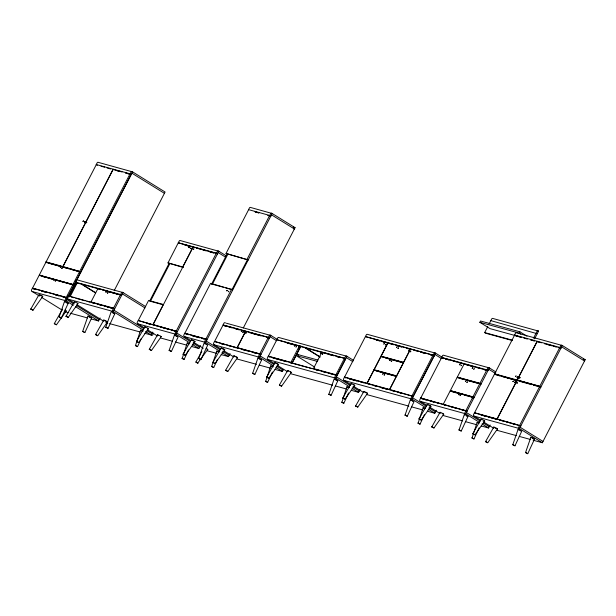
<?xml version="1.0" encoding="UTF-8"?>
<svg xmlns="http://www.w3.org/2000/svg" width="616" height="616" viewBox="0 0 616 616"><rect width="100%" height="100%" fill="white"/><g stroke="black" fill="none" stroke-linecap="round" stroke-linejoin="round"><path stroke-width="0.92" d="M59.19 316.855L64.487 301.501L65.55 301.794L68.16 303.403L61.384 318.002L59.19 316.855L61.384 318.002M82.675 331.408L87.98 316.054L89.043 316.339L91.645 317.956L84.877 332.555L82.675 331.408L84.877 332.555M105.821 327.196L111.126 311.842L112.189 312.127L114.792 313.744L108.023 328.343L105.821 327.196L108.023 328.343M141.118 338.9L137.537 346.623L135.435 345.622L140.641 330.122L143.105 331.115M169.161 350.35L174.459 334.996L175.522 335.281L178.132 336.898L171.356 351.497L169.161 350.35L171.356 351.497M188.511 349.957L184.13 359.405L182.182 358.52L187.233 342.904L189.227 343.643M198.768 358.474L204.073 343.12L205.136 343.405L207.738 345.022L200.97 359.613L198.768 358.474L200.97 359.613M217.325 359.798L213.737 367.529L211.635 366.528L216.847 351.028L219.311 352.021M252.66 373.296L257.965 357.942L259.02 358.227L261.631 359.844L254.855 374.443L252.66 373.296L254.855 374.443M272.403 372.049L267.629 382.351L265.681 381.466L270.732 365.85L273.196 366.843M328.875 394.255L334.165 378.84L335.227 379.133L337.83 380.75L331.062 395.341L328.875 394.255L331.062 395.341M348.61 392.954L343.828 403.257L341.88 402.371L346.931 386.756L349.403 387.749M405.066 415.107L410.372 399.745L411.426 400.038L414.037 401.655L407.261 416.247L405.066 415.107L407.261 416.247M424.416 414.714L420.035 424.155L418.087 423.277L423.138 407.661L425.132 408.393M459.028 429.96L464.318 414.545L465.38 414.838L467.991 416.455L461.215 431.046L459.028 429.96L461.215 431.046M479.163 427.797L473.981 438.954L472.041 438.076L477.092 422.46L479.086 423.192M512.797 444.706L518.087 429.298L519.142 429.583L521.752 431.2L514.984 445.799L512.797 444.706L514.984 445.799M525.548 452.56L530.853 437.206L531.916 437.499L534.519 439.116L527.75 453.707L525.548 452.56L527.75 453.707M97.351 165.334L96.265 164.534L97.128 162.855A1.078 0.909 -74.7 0 1 98.398 162.393L132.571 171.872L66.02 300.808L32.148 291.522M45.961 262.131L39.309 275.021L74.136 284.946L80.788 272.056L45.961 262.131L47.047 262.801M47.163 262.578L46.077 261.908L96.273 164.657M113.075 169.269L62.886 266.52L46.077 261.908M113.205 169.308L63.009 266.551L80.904 271.833L131.093 174.59L130.014 173.912L79.818 271.163M72.934 284.492L39.193 275.236L32.54 288.134L66.282 297.389L72.934 284.492L74.02 285.17L67.367 298.059L62.809 296.812M73.05 284.276L79.703 271.387M62.794 296.935L67.375 298.19L66.289 297.513L65.427 299.191A1.078 0.909 -74.7 0 0 65.719 300.623L73.335 305.344M96.265 164.534L130.13 173.82L130.992 172.149A1.078 0.909 -74.7 0 1 132.271 171.687L165.096 192.023L114.199 290.629M72.981 285.632L73.866 283.93M114.63 308.909L68.253 295.811L67.383 297.482A1.078 0.909 -74.7 0 0 67.683 298.914L74.444 303.103M99.515 289.127L76.399 282.783L75.321 282.113L76.184 280.442A1.078 0.909 -74.7 0 1 77.454 279.98L123.054 292.592L113.282 311.527L67.983 299.106M69.077 296.974L76.661 282.29M70.263 296.365L77.424 282.498M92.107 302.602L91.022 301.932L97.975 288.457L121.583 295.303M91.222 318.949L98.545 320.959L100.1 317.941M91.022 301.932L113.544 308.108L120.497 294.633M113.552 308.239L112.682 309.91A1.078 0.909 -74.7 0 0 112.982 311.342L143.151 330.037M75.321 282.113L120.621 294.54L121.483 292.862A1.078 0.909 -74.7 0 1 122.753 292.4L145.661 306.591M183.483 267.544L167.983 262.916L179.179 241.079A1.078 0.909 -74.7 0 1 180.45 240.617L218.849 251.259L175.991 334.303L137.892 323.854M149.927 300.531L169.154 263.278M150.25 301.586L169.916 263.494M153.014 324.509L163.348 304.473L148.618 300.431L138.277 320.466L156.995 325.972M152.745 332.093L151.228 335.035L144.752 333.264M153.661 333.087L152.799 334.757A1.078 0.909 -74.7 0 1 151.528 335.22L145.576 331.531M217.379 253.969L216.293 253.299L175.398 332.686A1.078 0.909 -74.7 0 0 175.691 334.118L189.89 342.912M179.395 243.428L178.317 242.758L216.416 253.207L217.279 251.536A1.078 0.909 -74.7 0 1 218.549 251.074L226.211 255.817M205.898 339.139L184.723 333.333L183.861 335.004A1.078 0.909 -74.7 0 0 184.153 336.436L190.999 340.679M185.932 333.911L184.846 333.241L210.603 283.337L232.725 289.782L225.41 287.78M226.018 253.476L248.14 259.913L226.018 253.476L248.579 209.763M211.565 284.107L227.427 253.384M212.25 284.469L227.935 254.069M191.622 346.492L198.876 348.479L200.431 345.476M231.639 289.112L205.028 340.817A1.078 0.909 -74.7 0 0 205.32 342.25L219.519 351.043M247.055 259.244L269.615 215.538L270.701 216.208M184.461 336.629L205.629 342.434L272.172 213.498L250.704 207.5A1.078 0.909 -74.7 0 0 249.434 207.962L248.571 209.64L269.739 215.446L270.601 213.767A1.078 0.909 -74.7 0 1 271.872 213.305L295.064 227.674L243.289 327.989M231.893 289.859L247.578 259.459M221.152 354.593L228.513 356.61L230.068 353.592M237.121 347.624L245.584 331.231L223.061 325.055L214.599 341.441L238.338 348.325M268.237 337.445L245.715 331.269L237.252 347.655L259.775 353.838L268.237 337.445L269.315 338.115M225.495 322.976L225.194 322.792A1.078 0.909 -74.7 0 0 223.916 323.254L223.054 324.925L268.353 337.352L269.215 335.674A1.078 0.909 -74.7 0 1 270.493 335.212L277.331 339.455M335.212 375.029L337.067 375.537L268.245 356.287L267.382 357.958A1.078 0.909 -74.7 0 0 267.675 359.39L274.52 363.632M269.454 356.864L268.368 356.194L276.83 339.801L299.353 345.984L300.431 346.654L291.976 363.04L290.175 362.547M275.005 369.408L282.397 371.433L283.075 370.124L276.538 366.073M268.368 356.194L290.891 362.37L299.353 345.984M291.145 363.478L292.007 361.808M298.914 348.433L300.208 345.923M292.338 362.855L300.97 346.13M314.537 369.23L313.452 368.56L321.914 352.167L344.436 358.35L345.522 359.02L337.06 375.413L335.258 374.913M313.452 368.56L335.974 374.736L344.436 358.35M335.982 374.867L335.119 376.538A1.078 0.909 -74.7 0 0 335.412 377.97L349.611 386.771M267.975 359.575L335.712 378.162L346.993 356.302L278.956 337.537A1.078 0.909 -74.7 0 0 277.685 337.999L276.823 339.678L344.56 358.258L345.422 356.579A1.078 0.909 -74.7 0 1 346.692 356.117L353.53 360.36M413.274 396.442L344.452 377.185L343.589 378.863A1.078 0.909 -74.7 0 0 343.882 380.295L350.72 384.53M345.653 377.77L344.575 377.1L366.297 334.865A1.078 0.909 -74.7 0 1 367.567 334.403L435.604 353.168L411.919 399.06L344.182 380.48M351.182 390.305L358.604 392.338L360.144 389.358M344.575 377.1L367.013 383.252L387.88 342.819L365.442 336.667M374.02 369.954L367.136 383.283L389.574 389.443L396.458 376.106L374.02 369.954L375.098 370.624M381.011 356.402L374.128 369.739L396.565 375.891L403.449 362.562L381.011 356.402L382.097 357.08M381.119 356.187L388.003 342.858L410.441 349.01L403.557 362.339L381.119 356.187L382.205 356.856M412.135 395.634L433.01 355.201L434.088 355.871L413.221 396.304L389.697 389.474L410.572 349.049L433.01 355.201M412.189 395.772L411.326 397.443A1.078 0.909 -74.7 0 0 411.619 398.875L425.818 407.669M365.434 336.536L433.171 355.124L434.034 353.445A1.078 0.909 -74.7 0 1 435.304 352.983L442.142 357.218M467.036 411.188L420.659 398.09L419.789 399.769A1.078 0.909 -74.7 0 0 420.081 401.201L426.927 405.436M442.719 358.112L441.633 357.442L442.504 355.771A1.078 0.909 -74.7 0 1 443.774 355.309L489.373 367.921L465.681 413.813L420.389 401.386M421.86 398.675L420.774 397.998L441.641 357.573L487.895 370.632L484.284 369.639M514.807 335.435L490.082 328.651L479.841 322.314L480.518 320.998L519.889 331.801L526.98 336.19M427.381 411.203L434.804 413.244L436.359 410.233M464.225 363.763L443.297 404.181L444.444 404.866M512.566 340.602L485.762 333.248L484.677 332.578L487.757 326.603M489.081 324.047L491.707 318.957A1.078 0.909 -74.7 0 1 492.977 318.495L538.577 331.108L534.58 338.846M463.971 395.002L473.912 397.736L472.826 397.058L465.088 412.196A1.078 0.909 -74.7 0 0 465.38 413.629L479.579 422.422M472.942 396.843L474.027 397.512L450.358 390.644L472.942 396.843L479.818 383.514L480.903 384.184M458.435 377.77L457.349 377.1L479.933 383.291L486.817 369.962M441.633 357.442L486.933 369.87L487.795 368.191A1.078 0.909 -74.7 0 1 489.073 367.729L495.911 371.972M472.603 398.714L473.481 397.02M520.805 425.941L474.42 412.843L473.558 414.514A1.078 0.909 -74.7 0 0 473.85 415.946L480.688 420.189M521.074 337.322L515.669 335.835L514.576 335.042L515.438 333.364A1.078 0.909 -74.7 0 1 516.716 332.902L562.316 345.514L519.45 428.559L474.151 416.131M475.621 413.421L474.543 412.751L494.509 374.066L518.241 380.95M500.207 375.76L494.617 373.85L514.583 335.166M479.841 322.314L519.219 333.11L519.889 331.801M533.495 338.176L537.006 331.377A1.078 0.909 -74.7 0 1 538.276 330.915L538.577 331.108M481.173 425.964L488.573 427.989L490.128 424.986M517.024 380.249L497.066 418.926L474.543 412.751M494.617 373.85L517.14 380.026L537.106 341.349M533.556 385.154L540.763 387.133L539.678 386.455L518.857 426.942A1.078 0.909 -74.7 0 0 519.149 428.374L542.334 442.742L585.2 359.698L562.015 345.33A1.078 0.909 -74.7 0 0 560.737 345.792L559.875 347.47L514.576 335.042M538.315 342.049L537.229 341.38L517.271 380.064L539.793 386.24L559.752 347.563L560.837 348.233L558.135 347.486M30.8 309.07L39.07 294.525L41.957 295.772L42.735 296.435L33.002 310.21L30.8 309.07L33.002 310.21M65.026 310.071L66.228 310.98L56.487 324.763L55.856 324.594L54.293 323.623L62.555 309.078M66.028 316.278L74.297 301.74L77.185 302.98L77.963 303.642L68.23 317.425L66.028 316.278L68.23 317.425M95.542 334.565L103.811 320.02L106.699 321.259L107.477 321.922L97.744 335.705L95.542 334.565L97.744 335.705M136.513 341.395L144.783 326.85L147.678 328.097L148.448 328.759L138.716 342.542L136.513 341.395L138.716 342.542M149.288 349.303L157.55 334.765L160.445 336.005L161.223 336.667L151.482 350.45L149.288 349.303L151.482 350.45M183.098 354.223L191.353 339.624L194.248 340.871L195.018 341.534L185.285 355.317L183.098 354.223L185.285 355.317M206.121 348.271L207.792 349.441L197.659 363.147L195.857 362.077L201.825 351.574M212.859 362.377L221.129 347.84L224.024 349.08L224.794 349.742L215.061 363.525L212.859 362.377L215.061 363.525M225.633 370.293L233.895 355.748L236.79 356.987L237.568 357.65L227.828 371.433L225.633 370.293L227.828 371.433M266.628 377.131L274.898 362.585L277.785 363.825L278.563 364.495L268.83 378.27L266.628 377.131L268.83 378.27M279.395 385.038L287.664 370.493L290.56 371.741L291.329 372.403L281.597 386.186L279.395 385.038L281.597 386.186M342.835 398.036L351.097 383.491L353.992 384.731L354.762 385.393L345.029 399.176L342.835 398.036L345.029 399.176M355.609 405.998L363.871 391.399L366.759 392.646L367.536 393.308L357.804 407.084L355.609 405.998L357.804 407.084M419.011 418.934L427.281 404.389L430.176 405.628L430.946 406.291L421.213 420.073L419.011 418.934L421.213 420.073M431.793 426.896L440.047 412.297L442.942 413.544L443.72 414.206L433.98 427.981L431.793 426.896L433.98 427.981M472.788 433.733L481.05 419.134L483.937 420.382L484.715 421.044L474.982 434.827L472.788 433.733L474.982 434.827M485.562 441.641L493.816 427.042L496.704 428.289L497.482 428.952L487.749 442.735L485.562 441.641L487.749 442.735M42.735 296.435L42.081 296.304M68.16 303.403L66.644 302.91M77.963 303.642L77.308 303.519M66.228 310.98L65.573 310.857M54.293 323.623L56.487 324.763M91.645 317.956L90.991 317.833M114.792 313.744L113.737 313.459M107.477 321.922L106.414 321.637M148.448 328.759L147.393 328.467M161.223 336.667L160.568 336.544M135.335 345.476L137.537 346.623M195.018 341.534L194.363 341.403M207.792 349.441L207.138 349.318M181.928 358.258L184.13 359.405M224.794 349.742L223.277 349.241M195.857 362.077L198.052 363.224M237.568 357.65L236.051 357.157M211.542 366.381L213.737 367.529M261.631 359.844L260.976 359.721M291.329 372.403L290.275 372.11M265.427 381.204L267.629 382.351M337.83 380.75L337.175 380.619M354.762 385.393L353.707 385.108M367.536 393.308L366.882 393.177M341.626 402.109L343.828 403.257M430.946 406.291L429.429 405.798M443.72 414.206L442.658 413.913M417.833 423.015L420.035 424.155M467.991 416.455L467.336 416.324M484.715 421.044L484.06 420.913M497.482 428.952L496.827 428.821M471.787 437.814L473.981 438.954M534.519 439.116L533.872 438.985M101.009 166.212L104.666 167.213M113.821 169.723L122.06 171.987M125.726 172.988L131.216 174.497L130.13 173.82M107.084 167.999L110.626 168.969M116.94 170.701L119.596 171.433M125.787 173.135L131.093 174.59M255.178 211.827L258.859 212.836M268.06 215.361L269.9 215.862M255.147 211.942L258.812 212.944M267.96 215.454L269.785 215.962M293.224 227.165L295.064 227.674M293.624 228.775L294.386 228.983L271.494 214.807M490.844 320.628L537.221 333.726M216.293 253.299L193.178 246.962L153.138 324.54L177.339 331.554L171.787 330.03M184.839 244.922L190.282 246.415M196.635 248.156L200.262 249.157M209.332 251.644L213.868 252.883M515.661 335.712L521.205 337.237M530.453 339.77L534.149 340.787M537.845 341.795L541.549 342.812M547.093 344.336L556.34 346.87M558.188 347.378L560.96 348.14L559.875 347.47M184.931 245.068L190.452 246.585M202.587 249.911L206.283 250.928M209.979 251.944L213.683 252.96M523.777 338.061L527.381 339.054M530.984 340.04L534.588 341.025M544.621 343.782L551.828 345.761M553.63 346.254L556.333 346.993M583.352 359.19L585.2 359.698M484.677 332.578L512.412 340.186M167.983 262.916L182.713 266.959L193.054 246.924L178.324 242.881L179.402 243.559M211.688 284.014L223.577 287.272M375.791 339.755L379.51 340.779M383.221 341.795L386.933 342.812M396.211 345.36L401.778 346.885M413.837 350.196L417.548 351.212M421.259 352.229L424.971 353.245M430.538 354.778L434.249 355.794L433.171 355.124M445.491 358.874L449.187 359.89M452.891 360.907L456.587 361.923M465.835 364.456L471.379 365.973M476.923 367.498L480.619 368.514M484.322 369.531L488.018 370.539L486.933 369.87M376.399 340.047L379.987 341.033M382.675 341.772L386.27 342.758M389.982 343.774L393.578 344.76M396.265 345.499L401.655 346.977M407.037 348.456L411.527 349.68M420.628 352.183L424.216 353.168M430.499 354.885L434.088 355.871M445.43 358.982L449.033 359.975M458.943 362.693L462.547 363.679M466.212 364.687L474.343 366.913M539.678 386.455L517.155 380.28L497.189 418.965L520.797 425.81M502.009 376.253L516.424 380.203M496.488 374.99L500.092 375.976M501.894 376.468L504.596 377.208M506.398 377.708L516.308 380.426M520.043 381.45L531.754 384.661M48.048 262.824L62.201 266.705M64.095 267.228L80.018 271.594M47.956 263.047L59.814 266.305M61.639 266.805L68.93 268.799M70.755 269.3L80.788 272.056M479.818 383.514L457.234 377.315L458.319 377.985M383.106 357.103L402.849 362.524M459.336 378.016L481.019 383.96L479.933 383.291M385.685 358.065L401.84 362.493M459.22 378.232L464.641 379.726M466.451 380.218L478.193 383.437M149.703 301.101L162.593 304.643M226.419 323.231L270.794 335.404L259.513 357.257L214.214 344.829M102.287 289.89L107.839 291.406M109.686 291.915L117.079 293.94M105.367 290.852L117.079 294.071M224.139 325.595L225.987 326.103M235.235 328.644L238.931 329.652M242.627 330.669L246.323 331.685M251.875 333.21L261.115 335.743M266.666 337.26L268.514 337.768M287.187 342.889L295.534 345.183M298.321 345.946L330.792 354.855M336.359 356.379L340.07 357.403M343.782 358.42L345.638 358.928L344.56 358.258M224.147 325.725L225.949 326.218M228.651 326.957L232.255 327.951M235.859 328.936L239.462 329.93M242.165 330.669L245.769 331.654M249.495 332.679L261.207 335.889M266.613 337.375L268.414 337.868M286.917 342.943L295.025 345.168M298.629 346.161L300.431 346.654M328.405 354.323L333.81 355.809M336.513 356.548L340.117 357.534M343.72 358.527L345.522 359.02M40.394 275.691L54.986 279.695M56.803 280.195L74.136 284.946M43.012 276.661L45.753 277.416M47.578 277.916L54.87 279.91M56.695 280.411L70.37 284.168M72.195 284.669L74.02 285.17M472.826 397.058L450.242 390.867L451.328 391.537M376.114 370.655L396.75 376.314M375.999 370.87L396.642 376.538M452.229 391.784L462.169 394.51M317.956 360.067L296.773 354.254L298.39 355.255M317.279 361.376L296.096 355.563L314.699 367.09M93.008 302.849L94.81 303.341M97.513 304.081L101.116 305.074M104.72 306.06L112.828 308.285M71.187 296.989L73.959 297.751M75.806 298.26L85.054 300.793M86.902 301.301L89.674 302.063M91.522 302.564L94.294 303.326M97.99 304.343L100.77 305.105M107.238 306.876L112.782 308.4M66.289 297.513L32.417 288.226L31.555 289.897A1.078 0.909 -74.7 0 0 31.847 291.329L39.47 296.05M33.626 288.804L36.359 289.559M41.834 291.06L45.476 292.061M55.509 294.81L59.159 295.811M33.503 288.896L36.252 289.651M41.742 291.16L46.316 292.415M55.471 294.925L59.136 295.926M184.846 333.241L205.89 339.008L206.976 339.809M420.774 397.998L467.028 411.065M146.731 323.161L150.412 324.17M160.691 326.988L168.091 329.021M192.338 335.666L199.653 337.676M201.486 338.176L204.227 338.931M146.5 323.223L150.127 324.216M160.106 326.95L168.276 329.19M171.903 330.191L177.346 331.678L138.161 320.559L137.291 322.23A1.078 0.909 -74.7 0 0 137.584 323.662L144.429 327.905M188.573 334.757L184.723 333.333M192.254 335.774L199.615 337.791M201.455 338.292L204.219 339.054M221.09 343.597L224.694 344.59M227.396 345.33L231 346.315M241.041 349.072L246.446 350.55M251.852 352.036L256.356 353.268M259.059 354.015L260.861 354.508M272.156 357.603L280.265 359.829M282.066 360.322L284.769 361.068M315.438 369.477L319.042 370.47M328.952 373.188L332.555 374.174M349.249 378.755L357.326 380.965M369.115 384.207L370.909 384.7M380.788 387.402L387.965 389.374M397.967 392.115L401.555 393.1M422.761 398.922L426.364 399.907M429.968 400.893L433.572 401.886M436.274 402.625L439.878 403.611M445.345 405.112L447.154 405.613M452.575 407.099L455.286 407.838M460.706 409.332L464.318 410.318M481.027 414.907L489.135 417.124M490.937 417.625L496.342 419.103M506.383 421.86L509.986 422.846M512.689 423.585L516.293 424.578M221.113 343.728L224.809 344.744M234.057 347.278L235.905 347.786M241.449 349.31L248.849 351.336M252.545 352.352L256.241 353.368M259.013 354.123L260.868 354.631L259.775 353.838M273.042 357.973L277.685 359.244M279.541 359.759L286.964 361.792M290.675 362.809L307.376 367.39M309.232 367.898L312.012 368.668M314.799 369.431L318.51 370.447M322.222 371.463L325.933 372.48M349.249 378.879L356.672 380.911M360.383 381.935L364.095 382.952M373.373 385.493L377.084 386.517M380.796 387.533L388.219 389.566M391.93 390.59L394.717 391.353M398.429 392.369L402.14 393.385M422.661 399.014L426.364 400.03M430.06 401.047L433.756 402.063M443.928 404.851L446.7 405.613M450.396 406.622L457.796 408.654M461.492 409.671L465.188 410.68M481.05 415.038L486.602 416.555M488.45 417.063L495.842 419.088M499.538 420.104L503.241 421.121M512.481 423.654L516.185 424.67M282.313 369.916L283.075 370.124M358.52 390.821L359.282 391.029L352.737 386.979M488.488 426.472L489.25 426.68L483.529 423.138M105.929 322.607L107.777 323.115M109.625 323.623L140.132 331.993M64.672 311.665L68.338 312.674M70.17 313.174L87.557 317.948M160.776 338.03L172.572 341.264M175.291 342.011L187.087 345.245M207.346 350.804L216.547 353.33M237.098 359.005L256.51 364.333M259.29 365.096L270.378 368.137M290.868 373.758L332.625 385.208M335.404 385.978L346.538 389.027M367.067 394.663L408.824 406.113M411.611 406.876L422.745 409.933M443.274 415.561L462.685 420.89M465.457 421.652L476.553 424.693M497.035 430.315L516.454 435.635M519.226 436.398L530.322 439.439M533.094 440.201L542.334 442.742M277.5 364.202L277.908 364.364M520.235 430.7L520.697 430.915M533.002 438.615L533.464 438.823M466.474 415.954L466.928 416.162M412.52 401.155L412.974 401.363M336.775 380.457L335.835 380.01M206.221 344.521L206.683 344.729M176.615 336.398L177.069 336.606M495.487 428.212L495.965 428.451M365.534 392.569L366.02 392.808M259.629 359.105L260.114 359.344M193.024 340.794L193.501 341.033M112.797 313.005L113.275 313.244M89.651 317.217L90.129 317.456M40.741 295.695L41.218 295.934M532.055 438.122L532.524 438.376M424.809 408.824L423.916 408.323M276.099 363.502L276.569 363.756M222.8 349.002L221.906 348.502M188.904 344.075L188.003 343.566M105.013 320.936L105.482 321.19M518.865 429.96L519.288 430.207M411.142 400.408L411.573 400.662M334.942 379.51L335.366 379.756M347.709 387.418L348.132 387.664M259.159 358.851L257.965 357.942M271.502 366.512L271.933 366.766M204.851 343.782L205.274 344.028M217.617 351.69L218.049 351.944M175.237 335.658L175.66 335.905M141.418 330.784L141.842 331.038M89.181 316.963L87.98 316.054M39.84 295.187L40.271 295.441M561.638 346.831L584.522 361.007M519.219 333.11L520.789 334.088M269.739 215.446L270.824 216.116M539.793 386.24L540.871 386.91L517.14 380.026M488.696 369.23L495.233 373.281M494.509 374.066L495.587 374.736M441.641 357.573L442.727 358.243M434.927 354.485L441.472 358.535M131.893 173.181L164.418 193.332M520.127 427.25L543.012 441.426M218.18 252.568L225.533 257.126M474.42 412.843L475.506 413.513M216.416 253.207L217.502 253.884M483.144 421.706L493.77 428.289M466.358 412.504L480.257 421.113M482.035 423.939L488.573 427.989M420.659 398.09L421.737 398.76M429.375 406.953L440.001 413.536M412.597 397.751L426.488 406.36M428.944 407.877L435.481 411.927M346.315 357.619L352.86 361.669M428.266 409.193L434.804 413.244M367.013 383.252L368.222 383.96M304.635 347.301L320.004 356.818M305.49 348.094L320.05 357.111M344.452 377.185L345.538 377.862M335.974 374.736L337.06 375.413M353.992 386.555L363.802 392.638M336.39 376.846L350.288 385.454M270.116 336.713L276.653 340.764M352.059 388.288L358.604 392.338M268.353 337.352L269.438 338.022M290.891 362.37L291.976 363.04M268.245 356.287L269.331 356.957M277.785 365.658L287.595 371.733M260.191 355.948L274.082 364.556M273.404 365.865L259.213 357.072A1.078 0.909 -74.7 0 1 258.913 355.64L259.783 353.961L214.484 341.534L213.613 343.212A1.078 0.909 -74.7 0 0 213.914 344.644L220.751 348.879M275.86 367.382L282.397 371.433M224.024 350.904L233.834 356.98M206.298 341.118L220.197 349.726M222.653 351.251L229.19 355.301M221.976 352.56L228.513 356.61M122.376 293.901L144.983 307.908M120.621 294.54L121.699 295.21M193.447 342.196L203.257 348.271M176.669 332.994L190.56 341.603M193.016 343.12L199.553 347.17M192.338 344.429L198.876 348.479M97.975 288.457L99.061 289.127M81.073 283.683L95.603 292.685M82.729 284.977L95.649 292.977M113.544 308.108L114.63 308.778M147.694 329.93L157.504 336.005M113.96 310.218L143.828 328.721M147.055 330.723L151.898 333.726M68.253 295.811L69.338 296.481M66.282 297.389L67.367 298.059M76.861 304.604L103.503 321.105M66.697 299.499L74.012 304.035M76.453 305.544L99.222 319.65M75.776 306.853L98.545 320.959M41.911 297.567L62.239 310.156M494.594 427.712L493.816 427.042M481.82 419.796L481.05 419.134M440.825 412.959L440.047 412.297M428.058 405.051L427.281 404.389M364.641 392.061L363.871 391.399M351.875 384.153L351.097 383.491M288.442 371.155L287.664 370.493M234.673 356.41L233.895 355.748M192.13 340.286L191.353 339.624M158.327 335.427L157.55 334.765M145.561 327.512L144.783 326.85M104.581 320.682L103.811 320.02M65.265 302.163L64.487 301.501M531.277 437.637L530.853 437.206M518.51 429.729L518.087 429.298M477.508 422.892L477.092 422.46M464.741 414.976L464.318 414.545M423.562 408.092L423.138 407.661M410.787 400.177L410.372 399.745M347.355 387.187L346.931 386.756M275.314 363.017L274.898 362.585M271.155 366.281L270.732 365.85M221.552 348.271L221.129 347.84M217.263 351.459L216.847 351.028M187.649 343.335L187.233 342.904M174.882 335.427L174.459 334.996M141.064 330.553L140.641 330.122M74.721 302.171L74.297 301.74M107.43 322.453A1.078 0.909 -74.7 0 1 106.229 322.799M53.769 280.141L54.316 279.718L53.769 280.141M55.271 281.073L55.787 280.603L55.271 281.073M60.283 267.513L60.83 267.098L60.283 267.513M61.785 268.445L62.301 267.975L61.785 268.445M82.952 221.367L83.468 220.898L82.952 221.367M84.461 222.299L85.008 221.883L84.461 222.299M84.723 221.852L85.231 221.383L84.723 221.852M86.225 222.784L86.741 222.314L86.225 222.784M105.952 292.207L106.46 291.738L105.952 292.207M107.454 293.139L108 292.723L107.454 293.139M188.781 247.609L189.328 247.193L188.781 247.609M190.282 248.541L190.798 248.079L190.282 248.541M191.838 248.448L192.346 247.979L191.838 248.448M193.339 249.38L193.855 248.91L193.339 249.38M226.75 290.798L227.258 290.329L226.75 290.798M228.251 291.73L228.767 291.26L228.251 291.73M241.287 331.454L241.795 330.985L241.287 331.454M242.789 332.386L243.305 331.916L242.789 332.386M244.282 332.278L244.798 331.808L244.282 332.278M245.784 333.21L246.3 332.74L245.784 333.21M294.456 346.038L294.964 345.568L294.456 346.038M295.957 346.97L296.473 346.5L295.957 346.97M320.805 353.268L321.313 352.799L320.805 353.268M322.307 354.2L322.822 353.73L322.307 354.2M383.845 344.021L384.353 343.551L383.845 344.021M382.69 374.158L383.206 373.689L382.69 374.158M385.346 344.952L385.862 344.483L385.346 344.952M384.199 375.09L384.707 374.62L384.199 375.09M389.736 360.506L390.282 360.09L389.736 360.506M391.245 361.438L391.753 360.968L391.245 361.438M396.458 347.486L396.974 347.016L396.458 347.486M397.967 348.417L398.483 347.948L397.967 348.417M408.762 350.858L409.278 350.389L408.762 350.858M410.264 351.79L410.78 351.32L410.264 351.79M459.528 364.788L460.044 364.318L459.528 364.788M458.55 394.71L459.066 394.24L458.55 394.71M461.038 365.719L461.553 365.25L461.038 365.719M460.052 395.641L460.599 395.226L460.052 395.641M465.38 381.481L465.888 381.011L465.38 381.481M466.882 382.413L467.398 381.943L466.882 382.413M472.202 368.26L472.718 367.791L472.202 368.26M473.704 369.192L474.251 368.776L473.704 369.192M512.882 381.612L513.428 381.196L512.882 381.612M514.383 382.544L514.93 382.128L514.383 382.544M515.538 376.453L516.054 375.991L515.538 376.453M515.407 382.305L515.923 381.835L515.407 382.305M517.047 377.392L517.563 376.923L517.047 377.392M516.916 383.237L517.455 382.821L516.916 383.237M518.071 377.154L518.618 376.73L518.071 377.154M519.573 378.085L520.089 377.616L519.573 378.085"/></g></svg>
